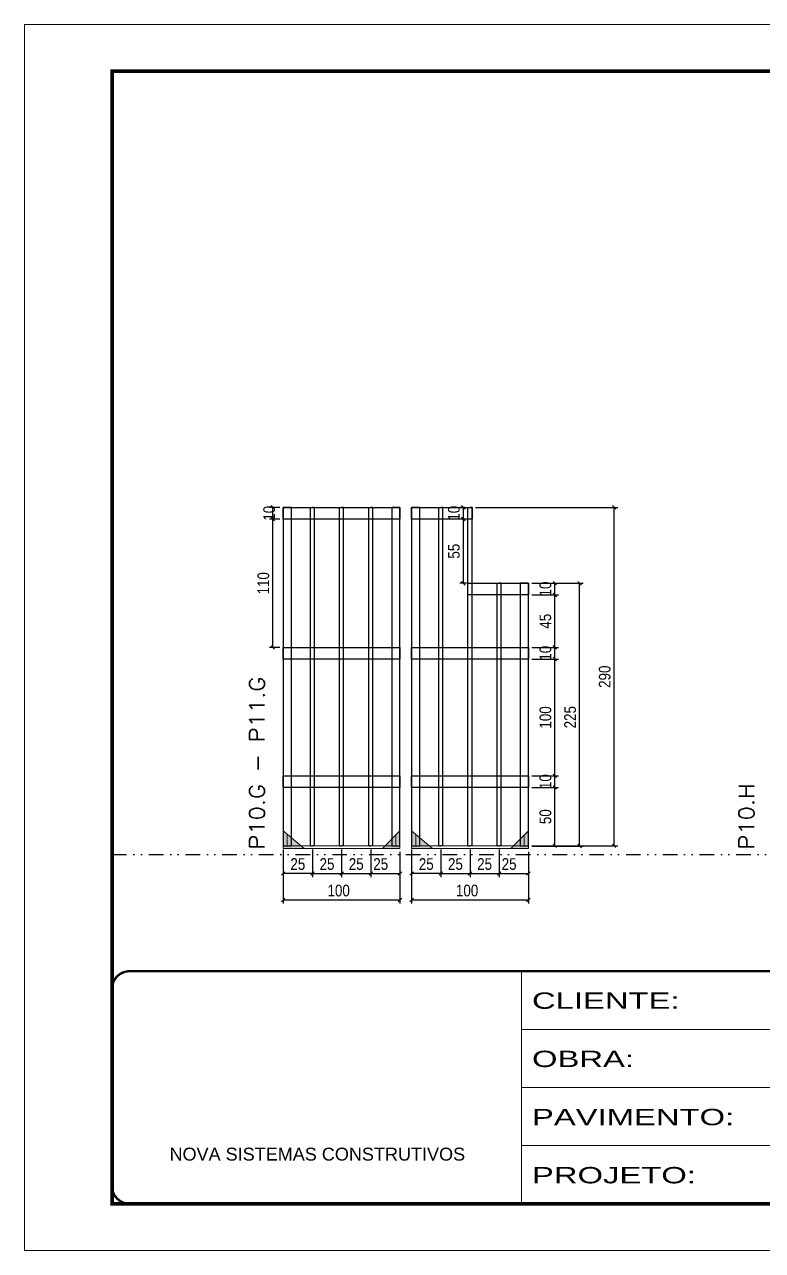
# Model space of a CAD drawing. Extents: x 14400 to 27878, y -21631 to 6985.
# Drawn here: x 16012 to 16644, y 3638 to 4688 of the extents above; entities that cross this region are included whole.
import ezdxf

# ---------------------------------------------------------------- set-up
doc = ezdxf.new("R2010")
doc.units = 0
for name, pattern in [('CONTINUO', [0]), ('DASHED', [0.75, 0.5, -0.25]), ('DIVIDE2', [0.625, 0.25, -0.125, 0, -0.125, 0, -0.125]), ('HIDDEN', [0.375, 0.25, -0.125])]:
    doc.linetypes.add(name, pattern=pattern)
for name, color, linetype in [('COTA', 241, 'Continuous'), ('Nível', 160, 'Continuous'), ('SARR_2.2x10', 60, 'Continuous'), ('SARR_3.5x7', 81, 'Continuous'), ('SARR_7x7', 40, 'Continuous')]:
    doc.layers.add(name, color=color, linetype=linetype)
for name, color, linetype, lineweight in [('Folhas', 255, 'Continuous', 9), ('Madeira', 126, 'Continuous', 18), ('Sarr 2.2x7', 40, 'Continuous', 9), ('SARRAFO DE PRESSAO', 251, 'DASHED', 9), ('Texto Seção', 7, 'Continuous', 15)]:
    doc.layers.add(name, color=color, linetype=linetype, lineweight=lineweight)
doc.styles.add('ARIAL', font='arial.ttf')
doc.styles.add('COTA TECNICA', font='techl___.ttf', dxfattribs={"height": 10})
doc.styles.add('REGUA-120', font='ROMANS.shx', dxfattribs={"height": 15})
doc.styles.add('Tecnologia', font='')
doc.styles.get('Tecnologia').set_extended_font_data('Forgotten Futurist')
doc.dimstyles.new('PAINEL', dxfattribs={"dimtxt": 10, "dimasz": 3, "dimexe": 3, "dimexo": 3, "dimgap": 3, "dimtad": 1, "dimdec": 1, "dimzin": 12, "dimdsep": 46, "dimtxsty": 'COTA TECNICA', "dimblk1": 'OBLIQUE', "dimblk2": 'OBLIQUE', "dimsah": 1, "dimcen": 0.9, "dimclrd": 4, "dimclre": 4, "dimclrt": 240, "dimadec": 1, "dimazin": 3, "dimtfac": 1, "dimtdec": 1, "dimtmove": 0, "dimatfit": 3, "dimfxl": 1, "dimtolj": 1, "dimtzin": 12, "dimarcsym": 0})

# ---------------------------------------------------------------- blocks, each defined once
blk = doc.blocks.new('9999999999')
at = {"color": 30, "linetype": 'CONTINUO'}
for p, q in [((98564.6, 34230.2), (98564.6, 34429.4)), ((98564.6, 34379.6), (99584, 34379.6)), ((98564.6, 34329.8), (99488, 34329.8)), ((98564.6, 34280), (99488, 34280))]:
    blk.add_line(p, q, dxfattribs=at)
at = {"color": 30, "linetype": 'CONTINUO', "const_width": 2}
blk.add_lwpolyline([(99584, 34230.2), (99584, 34414.4, 0.414214), (99569, 34429.4), (98229, 34429.4, 0.414214), (98214, 34414.4), (98214, 34245.2, 0.414214), (98229, 34230.2), (99584, 34230.2)], format="xyb", dxfattribs=at)
at = {"layer": 'Folhas'}
blk.add_lwpolyline([(98139, 34190.2), (99624, 34190.2), (99624, 35240.2), (98139, 35240.2)], close=True, dxfattribs=at)
at = {"layer": 'Folhas', "color": 30, "const_width": 3}
blk.add_lwpolyline([(98214, 34230.2), (99584, 34230.2), (99584, 35200.2), (98214, 35200.2)], close=True, dxfattribs=at)
at = {"color": 7, "linetype": 'Continuous', "ltscale": 5, "style": 'ARIAL'}
blk.add_text('NOVA SISTEMAS CONSTRUTIVOS', height=11.059, dxfattribs=at).set_placement((98263.2, 34267.2))
at = {"layer": 'Folhas', "color": 7, "style": 'Tecnologia', "width": 1.5}
for s, p in [('CLIENTE:', (98573.7, 34397.2)), ('OBRA:', (98573.7, 34347.3)), ('PAVIMENTO:', (98573.7, 34297.5)), ('PROJETO:', (98573.7, 34247.7))]:
    blk.add_text(s, height=14, dxfattribs=at).set_placement(p)
blk = doc.blocks.new('_Oblique')
at = {"color": 0, "linetype": 'ByBlock', "lineweight": -2}
blk.add_line((-0.5, -0.5), (0.5, 0.5), dxfattribs=at)
blk = doc.blocks.new('*D6057')
at = {"layer": 'COTA', "color": 4, "lineweight": -2, "transparency": 16777216}
for p, q in [((16343.6, 3965.9), (16343.6, 3934.7)), ((16443.6, 3965.9), (16443.6, 3934.7)), ((16443.6, 3937.7), (16343.6, 3937.7))]:
    blk.add_line(p, q, dxfattribs=at)
at = {"layer": 'Defpoints', "color": 0, "transparency": 16777216}
for p in [(16343.6, 3968.9), (16443.6, 3968.9), (16343.6, 3937.7)]:
    blk.add_point(p, dxfattribs=at)
at = {"layer": 'COTA', "color": 4, "lineweight": -2, "transparency": 16777216, "xscale": 3, "yscale": 3, "zscale": 3, "rotation": 180}
blk.add_blockref('_Oblique', (16343.6, 3937.7), dxfattribs=at)
at = {"layer": 'COTA', "color": 4, "lineweight": -2, "transparency": 16777216, "xscale": 3, "yscale": 3, "zscale": 3}
blk.add_blockref('_Oblique', (16443.6, 3937.7), dxfattribs=at)
at = {"layer": 'COTA', "color": 240, "transparency": 16777216, "insert": (16391.1, 3945.8), "char_height": 10, "attachment_point": 5, "style": 'COTA TECNICA'}
blk.add_mtext('\\A1;100', dxfattribs=at)
blk = doc.blocks.new('*D6058')
at = {"layer": 'COTA', "color": 4, "lineweight": -2, "transparency": 16777216}
for p, q in [((16343.6, 3981.1), (16343.6, 3957.4)), ((16368.6, 3981.1), (16368.6, 3957.4)), ((16368.6, 3960.4), (16343.6, 3960.4))]:
    blk.add_line(p, q, dxfattribs=at)
at = {"layer": 'Defpoints', "color": 0, "transparency": 16777216}
for p in [(16343.6, 3984.1), (16368.6, 3984.1), (16343.6, 3960.4)]:
    blk.add_point(p, dxfattribs=at)
at = {"layer": 'COTA', "color": 4, "lineweight": -2, "transparency": 16777216, "xscale": 3, "yscale": 3, "zscale": 3, "rotation": 180}
blk.add_blockref('_Oblique', (16343.6, 3960.4), dxfattribs=at)
at = {"layer": 'COTA', "color": 4, "lineweight": -2, "transparency": 16777216, "xscale": 3, "yscale": 3, "zscale": 3}
blk.add_blockref('_Oblique', (16368.6, 3960.4), dxfattribs=at)
at = {"layer": 'COTA', "color": 240, "transparency": 16777216, "insert": (16356.1, 3968.5), "char_height": 10, "attachment_point": 5, "style": 'COTA TECNICA'}
blk.add_mtext('\\A1;25', dxfattribs=at)
blk = doc.blocks.new('*D6059')
at = {"layer": 'COTA', "color": 4, "lineweight": -2, "transparency": 16777216}
for p, q in [((16418.6, 3981.1), (16418.6, 3957.4)), ((16443.6, 3978.9), (16443.6, 3957.4)), ((16418.6, 3960.4), (16443.6, 3960.4))]:
    blk.add_line(p, q, dxfattribs=at)
at = {"layer": 'Defpoints', "color": 0, "transparency": 16777216}
for p in [(16418.6, 3984.1), (16443.6, 3981.9), (16443.6, 3960.4)]:
    blk.add_point(p, dxfattribs=at)
at = {"layer": 'COTA', "color": 4, "lineweight": -2, "transparency": 16777216, "xscale": 3, "yscale": 3, "zscale": 3, "rotation": 180}
blk.add_blockref('_Oblique', (16418.6, 3960.4), dxfattribs=at)
at = {"layer": 'COTA', "color": 4, "lineweight": -2, "transparency": 16777216, "xscale": 3, "yscale": 3, "zscale": 3}
blk.add_blockref('_Oblique', (16443.6, 3960.4), dxfattribs=at)
at = {"layer": 'COTA', "color": 240, "transparency": 16777216, "insert": (16427.1, 3968.5), "char_height": 10, "attachment_point": 5, "style": 'COTA TECNICA'}
blk.add_mtext('\\A1;25', dxfattribs=at)
blk = doc.blocks.new('*D6060')
at = {"layer": 'COTA', "color": 4, "lineweight": -2, "transparency": 16777216}
for p, q in [((16368.6, 3981.1), (16368.6, 3957.4)), ((16393.6, 3981.1), (16393.6, 3957.4)), ((16368.6, 3960.4), (16393.6, 3960.4))]:
    blk.add_line(p, q, dxfattribs=at)
at = {"layer": 'Defpoints', "color": 0, "transparency": 16777216}
for p in [(16368.6, 3984.1), (16393.6, 3984.1), (16393.6, 3960.4)]:
    blk.add_point(p, dxfattribs=at)
at = {"layer": 'COTA', "color": 4, "lineweight": -2, "transparency": 16777216, "xscale": 3, "yscale": 3, "zscale": 3, "rotation": 180}
blk.add_blockref('_Oblique', (16368.6, 3960.4), dxfattribs=at)
at = {"layer": 'COTA', "color": 4, "lineweight": -2, "transparency": 16777216, "xscale": 3, "yscale": 3, "zscale": 3}
blk.add_blockref('_Oblique', (16393.6, 3960.4), dxfattribs=at)
at = {"layer": 'COTA', "color": 240, "transparency": 16777216, "insert": (16381.1, 3968.5), "char_height": 10, "attachment_point": 5, "style": 'COTA TECNICA'}
blk.add_mtext('\\A1;25', dxfattribs=at)
blk = doc.blocks.new('*D6061')
at = {"layer": 'COTA', "color": 4, "lineweight": -2, "transparency": 16777216}
for p, q in [((16446.6, 4034.1), (16469.3, 4034.1)), ((16466.3, 3984.1), (16466.3, 4034.1)), ((16446.6, 3984.1), (16469.3, 3984.1))]:
    blk.add_line(p, q, dxfattribs=at)
at = {"layer": 'Defpoints', "color": 0, "transparency": 16777216}
for p in [(16443.6, 4034.1), (16466.3, 4034.1), (16443.6, 3984.1)]:
    blk.add_point(p, dxfattribs=at)
at = {"layer": 'COTA', "color": 4, "lineweight": -2, "transparency": 16777216, "xscale": 3, "yscale": 3, "zscale": 3}
for p, rotation in [((16466.3, 4034.1), 90), ((16466.3, 3984.1), 270)]:
    blk.add_blockref('_Oblique', p, dxfattribs=dict(at, rotation=rotation))
at = {"layer": 'COTA', "color": 240, "transparency": 16777216, "insert": (16458.2, 4009.1), "char_height": 10, "attachment_point": 5, "rotation": 90, "style": 'COTA TECNICA'}
blk.add_mtext('\\A1;50', dxfattribs=at)
blk = doc.blocks.new('*D6062')
at = {"layer": 'COTA', "color": 4, "lineweight": -2, "transparency": 16777216}
for p, q in [((16393.6, 3981.1), (16393.6, 3957.4)), ((16418.6, 3981.1), (16418.6, 3957.4)), ((16393.6, 3960.4), (16418.6, 3960.4))]:
    blk.add_line(p, q, dxfattribs=at)
at = {"layer": 'Defpoints', "color": 0, "transparency": 16777216}
for p in [(16393.6, 3984.1), (16418.6, 3984.1), (16418.6, 3960.4)]:
    blk.add_point(p, dxfattribs=at)
at = {"layer": 'COTA', "color": 4, "lineweight": -2, "transparency": 16777216, "xscale": 3, "yscale": 3, "zscale": 3, "rotation": 180}
blk.add_blockref('_Oblique', (16393.6, 3960.4), dxfattribs=at)
at = {"layer": 'COTA', "color": 4, "lineweight": -2, "transparency": 16777216, "xscale": 3, "yscale": 3, "zscale": 3}
blk.add_blockref('_Oblique', (16418.6, 3960.4), dxfattribs=at)
at = {"layer": 'COTA', "color": 240, "transparency": 16777216, "insert": (16406.1, 3968.5), "char_height": 10, "attachment_point": 5, "style": 'COTA TECNICA'}
blk.add_mtext('\\A1;25', dxfattribs=at)
blk = doc.blocks.new('*D6063')
at = {"layer": 'COTA', "color": 4, "lineweight": -2, "transparency": 16777216}
for p, q in [((16446.6, 4044.1), (16469.3, 4044.1)), ((16466.3, 4034.1), (16466.3, 4044.1)), ((16446.6, 4034.1), (16469.3, 4034.1))]:
    blk.add_line(p, q, dxfattribs=at)
at = {"layer": 'Defpoints', "color": 0, "transparency": 16777216}
for p in [(16443.6, 4044.1), (16466.3, 4044.1), (16443.6, 4034.1)]:
    blk.add_point(p, dxfattribs=at)
at = {"layer": 'COTA', "color": 4, "lineweight": -2, "transparency": 16777216, "xscale": 3, "yscale": 3, "zscale": 3}
for p, rotation in [((16466.3, 4044.1), 90), ((16466.3, 4034.1), 270)]:
    blk.add_blockref('_Oblique', p, dxfattribs=dict(at, rotation=rotation))
at = {"layer": 'COTA', "color": 240, "transparency": 16777216, "insert": (16458.2, 4039.1), "char_height": 10, "attachment_point": 5, "rotation": 90, "style": 'COTA TECNICA'}
blk.add_mtext('\\A1;10', dxfattribs=at)
blk = doc.blocks.new('*D6064')
at = {"layer": 'COTA', "color": 4, "lineweight": -2, "transparency": 16777216}
for p, q in [((16446.6, 4144.1), (16469.3, 4144.1)), ((16466.3, 4044.1), (16466.3, 4144.1)), ((16446.6, 4044.1), (16469.3, 4044.1))]:
    blk.add_line(p, q, dxfattribs=at)
at = {"layer": 'Defpoints', "color": 0, "transparency": 16777216}
for p in [(16443.6, 4144.1), (16466.3, 4144.1), (16443.6, 4044.1)]:
    blk.add_point(p, dxfattribs=at)
at = {"layer": 'COTA', "color": 4, "lineweight": -2, "transparency": 16777216, "xscale": 3, "yscale": 3, "zscale": 3}
for p, rotation in [((16466.3, 4144.1), 90), ((16466.3, 4044.1), 270)]:
    blk.add_blockref('_Oblique', p, dxfattribs=dict(at, rotation=rotation))
at = {"layer": 'COTA', "color": 240, "transparency": 16777216, "insert": (16458.2, 4094.1), "char_height": 10, "attachment_point": 5, "rotation": 90, "style": 'COTA TECNICA'}
blk.add_mtext('\\A1;100', dxfattribs=at)
blk = doc.blocks.new('*D6065')
at = {"layer": 'COTA', "color": 4, "lineweight": -2, "transparency": 16777216}
for p, q in [((16446.6, 4154.1), (16469.3, 4154.1)), ((16466.3, 4144.1), (16466.3, 4154.1)), ((16446.6, 4144.1), (16469.3, 4144.1))]:
    blk.add_line(p, q, dxfattribs=at)
at = {"layer": 'Defpoints', "color": 0, "transparency": 16777216}
for p in [(16443.6, 4154.1), (16466.3, 4154.1), (16443.6, 4144.1)]:
    blk.add_point(p, dxfattribs=at)
at = {"layer": 'COTA', "color": 4, "lineweight": -2, "transparency": 16777216, "xscale": 3, "yscale": 3, "zscale": 3}
for p, rotation in [((16466.3, 4154.1), 90), ((16466.3, 4144.1), 270)]:
    blk.add_blockref('_Oblique', p, dxfattribs=dict(at, rotation=rotation))
at = {"layer": 'COTA', "color": 240, "transparency": 16777216, "insert": (16458.2, 4149.1), "char_height": 10, "attachment_point": 5, "rotation": 90, "style": 'COTA TECNICA'}
blk.add_mtext('\\A1;10', dxfattribs=at)
blk = doc.blocks.new('*D6066')
at = {"layer": 'COTA', "color": 4, "lineweight": -2, "transparency": 16777216}
for p, q in [((16446.6, 4209), (16490.5, 4209)), ((16487.5, 3984), (16487.5, 4209)), ((16446.6, 3984), (16490.5, 3984))]:
    blk.add_line(p, q, dxfattribs=at)
at = {"layer": 'Defpoints', "color": 0, "transparency": 16777216}
for p in [(16443.6, 4209), (16487.5, 4209), (16443.6, 3984)]:
    blk.add_point(p, dxfattribs=at)
at = {"layer": 'COTA', "color": 4, "lineweight": -2, "transparency": 16777216, "xscale": 3, "yscale": 3, "zscale": 3}
for p, rotation in [((16487.5, 4209), 90), ((16487.5, 3984), 270)]:
    blk.add_blockref('_Oblique', p, dxfattribs=dict(at, rotation=rotation))
at = {"layer": 'COTA', "color": 240, "transparency": 16777216, "insert": (16479.4, 4094.3), "char_height": 10, "attachment_point": 5, "rotation": 90, "style": 'COTA TECNICA'}
blk.add_mtext('\\A1;225', dxfattribs=at)
blk = doc.blocks.new('*D6067')
at = {"layer": 'COTA', "color": 4, "lineweight": -2, "transparency": 16777216}
for p, q in [((16233.6, 3965.9), (16233.6, 3934.7)), ((16333.6, 3965.9), (16333.6, 3934.7)), ((16333.6, 3937.7), (16233.6, 3937.7))]:
    blk.add_line(p, q, dxfattribs=at)
at = {"layer": 'Defpoints', "color": 0, "transparency": 16777216}
for p in [(16233.6, 3968.9), (16333.6, 3968.9), (16233.6, 3937.7)]:
    blk.add_point(p, dxfattribs=at)
at = {"layer": 'COTA', "color": 4, "lineweight": -2, "transparency": 16777216, "xscale": 3, "yscale": 3, "zscale": 3, "rotation": 180}
blk.add_blockref('_Oblique', (16233.6, 3937.7), dxfattribs=at)
at = {"layer": 'COTA', "color": 4, "lineweight": -2, "transparency": 16777216, "xscale": 3, "yscale": 3, "zscale": 3}
blk.add_blockref('_Oblique', (16333.6, 3937.7), dxfattribs=at)
at = {"layer": 'COTA', "color": 240, "transparency": 16777216, "insert": (16281.1, 3945.8), "char_height": 10, "attachment_point": 5, "style": 'COTA TECNICA'}
blk.add_mtext('\\A1;100', dxfattribs=at)
blk = doc.blocks.new('*D6068')
at = {"layer": 'COTA', "color": 4, "lineweight": -2, "transparency": 16777216}
for p, q in [((16233.6, 3981.1), (16233.6, 3957.4)), ((16258.6, 3981.1), (16258.6, 3957.4)), ((16258.6, 3960.4), (16233.6, 3960.4))]:
    blk.add_line(p, q, dxfattribs=at)
at = {"layer": 'Defpoints', "color": 0, "transparency": 16777216}
for p in [(16233.6, 3984.1), (16258.6, 3984.1), (16233.6, 3960.4)]:
    blk.add_point(p, dxfattribs=at)
at = {"layer": 'COTA', "color": 4, "lineweight": -2, "transparency": 16777216, "xscale": 3, "yscale": 3, "zscale": 3, "rotation": 180}
blk.add_blockref('_Oblique', (16233.6, 3960.4), dxfattribs=at)
at = {"layer": 'COTA', "color": 4, "lineweight": -2, "transparency": 16777216, "xscale": 3, "yscale": 3, "zscale": 3}
blk.add_blockref('_Oblique', (16258.6, 3960.4), dxfattribs=at)
at = {"layer": 'COTA', "color": 240, "transparency": 16777216, "insert": (16246.1, 3968.5), "char_height": 10, "attachment_point": 5, "style": 'COTA TECNICA'}
blk.add_mtext('\\A1;25', dxfattribs=at)
blk = doc.blocks.new('*D6069')
at = {"layer": 'COTA', "color": 4, "lineweight": -2, "transparency": 16777216}
for p, q in [((16308.6, 3981.1), (16308.6, 3957.4)), ((16333.6, 3978.9), (16333.6, 3957.4)), ((16308.6, 3960.4), (16333.6, 3960.4))]:
    blk.add_line(p, q, dxfattribs=at)
at = {"layer": 'Defpoints', "color": 0, "transparency": 16777216}
for p in [(16308.6, 3984.1), (16333.6, 3981.9), (16333.6, 3960.4)]:
    blk.add_point(p, dxfattribs=at)
at = {"layer": 'COTA', "color": 4, "lineweight": -2, "transparency": 16777216, "xscale": 3, "yscale": 3, "zscale": 3, "rotation": 180}
blk.add_blockref('_Oblique', (16308.6, 3960.4), dxfattribs=at)
at = {"layer": 'COTA', "color": 4, "lineweight": -2, "transparency": 16777216, "xscale": 3, "yscale": 3, "zscale": 3}
blk.add_blockref('_Oblique', (16333.6, 3960.4), dxfattribs=at)
at = {"layer": 'COTA', "color": 240, "transparency": 16777216, "insert": (16317.1, 3968.5), "char_height": 10, "attachment_point": 5, "style": 'COTA TECNICA'}
blk.add_mtext('\\A1;25', dxfattribs=at)
blk = doc.blocks.new('*D6070')
at = {"layer": 'COTA', "color": 4, "lineweight": -2, "transparency": 16777216}
for p, q in [((16258.6, 3981.1), (16258.6, 3957.4)), ((16283.6, 3981.1), (16283.6, 3957.4)), ((16258.6, 3960.4), (16283.6, 3960.4))]:
    blk.add_line(p, q, dxfattribs=at)
at = {"layer": 'Defpoints', "color": 0, "transparency": 16777216}
for p in [(16258.6, 3984.1), (16283.6, 3984.1), (16283.6, 3960.4)]:
    blk.add_point(p, dxfattribs=at)
at = {"layer": 'COTA', "color": 4, "lineweight": -2, "transparency": 16777216, "xscale": 3, "yscale": 3, "zscale": 3, "rotation": 180}
blk.add_blockref('_Oblique', (16258.6, 3960.4), dxfattribs=at)
at = {"layer": 'COTA', "color": 4, "lineweight": -2, "transparency": 16777216, "xscale": 3, "yscale": 3, "zscale": 3}
blk.add_blockref('_Oblique', (16283.6, 3960.4), dxfattribs=at)
at = {"layer": 'COTA', "color": 240, "transparency": 16777216, "insert": (16271.1, 3968.5), "char_height": 10, "attachment_point": 5, "style": 'COTA TECNICA'}
blk.add_mtext('\\A1;25', dxfattribs=at)
blk = doc.blocks.new('*D6071')
at = {"layer": 'COTA', "color": 4, "lineweight": -2, "transparency": 16777216}
for p, q in [((16283.6, 3981.1), (16283.6, 3957.4)), ((16308.6, 3981.1), (16308.6, 3957.4)), ((16283.6, 3960.4), (16308.6, 3960.4))]:
    blk.add_line(p, q, dxfattribs=at)
at = {"layer": 'Defpoints', "color": 0, "transparency": 16777216}
for p in [(16283.6, 3984.1), (16308.6, 3984.1), (16308.6, 3960.4)]:
    blk.add_point(p, dxfattribs=at)
at = {"layer": 'COTA', "color": 4, "lineweight": -2, "transparency": 16777216, "xscale": 3, "yscale": 3, "zscale": 3, "rotation": 180}
blk.add_blockref('_Oblique', (16283.6, 3960.4), dxfattribs=at)
at = {"layer": 'COTA', "color": 4, "lineweight": -2, "transparency": 16777216, "xscale": 3, "yscale": 3, "zscale": 3}
blk.add_blockref('_Oblique', (16308.6, 3960.4), dxfattribs=at)
at = {"layer": 'COTA', "color": 240, "transparency": 16777216, "insert": (16296.1, 3968.5), "char_height": 10, "attachment_point": 5, "style": 'COTA TECNICA'}
blk.add_mtext('\\A1;25', dxfattribs=at)
blk = doc.blocks.new('*D6072')
at = {"layer": 'COTA', "color": 4, "lineweight": -2, "transparency": 16777216}
for p, q in [((16446.6, 4199), (16469.3, 4199)), ((16466.3, 4154), (16466.3, 4199)), ((16446.6, 4154), (16469.3, 4154))]:
    blk.add_line(p, q, dxfattribs=at)
at = {"layer": 'Defpoints', "color": 0, "transparency": 16777216}
for p in [(16443.6, 4199), (16466.3, 4199), (16443.6, 4154)]:
    blk.add_point(p, dxfattribs=at)
at = {"layer": 'COTA', "color": 4, "lineweight": -2, "transparency": 16777216, "xscale": 3, "yscale": 3, "zscale": 3}
for p, rotation in [((16466.3, 4199), 90), ((16466.3, 4154), 270)]:
    blk.add_blockref('_Oblique', p, dxfattribs=dict(at, rotation=rotation))
at = {"layer": 'COTA', "color": 240, "transparency": 16777216, "insert": (16458.2, 4176.5), "char_height": 10, "attachment_point": 5, "rotation": 90, "style": 'COTA TECNICA'}
blk.add_mtext('\\A1;45', dxfattribs=at)
blk = doc.blocks.new('*D6073')
at = {"layer": 'COTA', "color": 4, "lineweight": -2, "transparency": 16777216}
for p, q in [((16446.6, 4209.1), (16469.3, 4209.1)), ((16466.3, 4199.1), (16466.3, 4209.1)), ((16446.6, 4199.1), (16469.3, 4199.1))]:
    blk.add_line(p, q, dxfattribs=at)
at = {"layer": 'Defpoints', "color": 0, "transparency": 16777216}
for p in [(16443.6, 4209.1), (16466.3, 4209.1), (16443.6, 4199.1)]:
    blk.add_point(p, dxfattribs=at)
at = {"layer": 'COTA', "color": 4, "lineweight": -2, "transparency": 16777216, "xscale": 3, "yscale": 3, "zscale": 3}
for p, rotation in [((16466.3, 4209.1), 90), ((16466.3, 4199.1), 270)]:
    blk.add_blockref('_Oblique', p, dxfattribs=dict(at, rotation=rotation))
at = {"layer": 'COTA', "color": 240, "transparency": 16777216, "insert": (16458.2, 4204.1), "char_height": 10, "attachment_point": 5, "rotation": 90, "style": 'COTA TECNICA'}
blk.add_mtext('\\A1;10', dxfattribs=at)
blk = doc.blocks.new('*D6074')
at = {"layer": 'COTA', "color": 4, "lineweight": -2, "transparency": 16777216}
for p, q in [((16398.3, 4274), (16520.1, 4274)), ((16517.1, 3984.1), (16517.1, 4274)), ((16446.6, 3984.1), (16520.1, 3984.1))]:
    blk.add_line(p, q, dxfattribs=at)
at = {"layer": 'Defpoints', "color": 0, "transparency": 16777216}
for p in [(16395.3, 4274), (16517.1, 4274), (16443.6, 3984.1)]:
    blk.add_point(p, dxfattribs=at)
at = {"layer": 'COTA', "color": 4, "lineweight": -2, "transparency": 16777216, "xscale": 3, "yscale": 3, "zscale": 3}
for p, rotation in [((16517.1, 4274), 90), ((16517.1, 3984.1), 270)]:
    blk.add_blockref('_Oblique', p, dxfattribs=dict(at, rotation=rotation))
at = {"layer": 'COTA', "color": 240, "transparency": 16777216, "insert": (16509, 4129), "char_height": 10, "attachment_point": 5, "rotation": 90, "style": 'COTA TECNICA'}
blk.add_mtext('\\A1;290', dxfattribs=at)
blk = doc.blocks.new('*D6075')
at = {"layer": 'COTA', "color": 4, "lineweight": -2, "transparency": 16777216}
for p, q in [((16388.8, 4264), (16384.9, 4264)), ((16387.9, 4209), (16387.9, 4264)), ((16390.6, 4209), (16384.9, 4209))]:
    blk.add_line(p, q, dxfattribs=at)
at = {"layer": 'Defpoints', "color": 0, "transparency": 16777216}
for p in [(16387.9, 4264), (16391.8, 4264), (16393.6, 4209)]:
    blk.add_point(p, dxfattribs=at)
at = {"layer": 'COTA', "color": 4, "lineweight": -2, "transparency": 16777216, "xscale": 3, "yscale": 3, "zscale": 3}
for p, rotation in [((16387.9, 4264), 90), ((16387.9, 4209), 270)]:
    blk.add_blockref('_Oblique', p, dxfattribs=dict(at, rotation=rotation))
at = {"layer": 'COTA', "color": 240, "transparency": 16777216, "insert": (16379.8, 4236.5), "char_height": 10, "attachment_point": 5, "rotation": 90, "style": 'COTA TECNICA'}
blk.add_mtext('\\A1;55', dxfattribs=at)
blk = doc.blocks.new('*D6076')
at = {"layer": 'COTA', "color": 4, "lineweight": -2, "transparency": 16777216}
for p, q in [((16388.8, 4274), (16384.9, 4274)), ((16387.9, 4264), (16387.9, 4274)), ((16388.8, 4264), (16384.9, 4264))]:
    blk.add_line(p, q, dxfattribs=at)
at = {"layer": 'Defpoints', "color": 0, "transparency": 16777216}
for p in [(16387.9, 4274), (16391.8, 4274), (16391.8, 4264)]:
    blk.add_point(p, dxfattribs=at)
at = {"layer": 'COTA', "color": 4, "lineweight": -2, "transparency": 16777216, "xscale": 3, "yscale": 3, "zscale": 3}
for p, rotation in [((16387.9, 4274), 90), ((16387.9, 4264), 270)]:
    blk.add_blockref('_Oblique', p, dxfattribs=dict(at, rotation=rotation))
at = {"layer": 'COTA', "color": 240, "transparency": 16777216, "insert": (16379.8, 4269), "char_height": 10, "attachment_point": 5, "rotation": 90, "style": 'COTA TECNICA'}
blk.add_mtext('\\A1;10', dxfattribs=at)
blk = doc.blocks.new('*D6152')
at = {"layer": 'COTA', "color": 4, "lineweight": -2, "transparency": 16777216}
for p, q in [((16230.6, 4264), (16221.7, 4264)), ((16224.7, 4154), (16224.7, 4264)), ((16230.6, 4154), (16221.7, 4154))]:
    blk.add_line(p, q, dxfattribs=at)
at = {"layer": 'Defpoints', "color": 0, "transparency": 16777216}
for p in [(16224.7, 4264), (16233.6, 4264), (16233.6, 4154)]:
    blk.add_point(p, dxfattribs=at)
at = {"layer": 'COTA', "color": 4, "lineweight": -2, "transparency": 16777216, "xscale": 3, "yscale": 3, "zscale": 3}
for p, rotation in [((16224.7, 4264), 90), ((16224.7, 4154), 270)]:
    blk.add_blockref('_Oblique', p, dxfattribs=dict(at, rotation=rotation))
at = {"layer": 'COTA', "color": 240, "transparency": 16777216, "insert": (16216.6, 4209), "char_height": 10, "attachment_point": 5, "rotation": 90, "style": 'COTA TECNICA'}
blk.add_mtext('\\A1;110', dxfattribs=at)
blk = doc.blocks.new('*D6153')
at = {"layer": 'COTA', "color": 4, "lineweight": -2, "transparency": 16777216}
for p, q in [((16230.6, 4274), (16221.7, 4274)), ((16224.7, 4264), (16224.7, 4274)), ((16230.6, 4264), (16221.7, 4264))]:
    blk.add_line(p, q, dxfattribs=at)
at = {"layer": 'Defpoints', "color": 0, "transparency": 16777216}
for p in [(16224.7, 4274), (16233.6, 4274), (16233.6, 4264)]:
    blk.add_point(p, dxfattribs=at)
at = {"layer": 'COTA', "color": 4, "lineweight": -2, "transparency": 16777216, "xscale": 3, "yscale": 3, "zscale": 3}
for p, rotation in [((16224.7, 4274), 90), ((16224.7, 4264), 270)]:
    blk.add_blockref('_Oblique', p, dxfattribs=dict(at, rotation=rotation))
at = {"layer": 'COTA', "color": 240, "transparency": 16777216, "insert": (16221.6, 4269), "char_height": 10, "attachment_point": 5, "rotation": 90, "style": 'COTA TECNICA'}
blk.add_mtext('\\A1;10', dxfattribs=at)

msp = doc.modelspace()

# ---------------------------------------------------------------- hatches: boundary and pattern name
at = {"layer": 'Madeira'}
h = msp.add_hatch(color=252, dxfattribs=at)
h.dxf.hatch_style = 2
h.paths.add_polyline_path([(16233.58, 3996.86), (16233.58, 3981.86), (16251.58, 3981.86)])
h = msp.add_hatch(color=252, dxfattribs=at)
h.dxf.hatch_style = 2
h.paths.add_polyline_path([(16333.58, 3996.86), (16333.58, 3981.86), (16318.58, 3981.86)])
h = msp.add_hatch(color=252, dxfattribs=at)
h.dxf.hatch_style = 2
h.paths.add_polyline_path([(16343.58, 3996.86), (16343.58, 3981.86), (16361.58, 3981.86)])
h = msp.add_hatch(color=252, dxfattribs=at)
h.dxf.hatch_style = 2
h.paths.add_polyline_path([(16443.58, 3996.86), (16443.58, 3981.86), (16428.58, 3981.86)])

# ---------------------------------------------------------------- linework, layer by layer
at = {"layer": 'Madeira', "color": 1, "linetype": 'HIDDEN'}
for p, q in [((16237.08, 3993.36), (16237.08, 3984.06)), ((16237.08, 3993.36), (16237.08, 3984.06)), ((16330.08, 3993.36), (16330.08, 3984.06)), ((16330.08, 3993.36), (16330.08, 3984.06)), ((16347.08, 3993.36), (16347.08, 3984.06)), ((16347.08, 3993.36), (16347.08, 3984.06)), ((16440.08, 3993.36), (16440.08, 3984.06)), ((16440.08, 3993.36), (16440.08, 3984.06)), ((16243.41, 3984.06), (16233.58, 3984.06)), ((16243.41, 3984.06), (16233.58, 3984.06)), ((16249.38, 3984.06), (16233.58, 3984.06)), ((16240.58, 3989.86), (16240.58, 3984.06)), ((16320.78, 3984.06), (16333.58, 3984.06)), ((16323.75, 3984.06), (16333.58, 3984.06)), ((16323.75, 3984.06), (16333.58, 3984.06)), ((16353.41, 3984.06), (16343.58, 3984.06)), ((16353.41, 3984.06), (16343.58, 3984.06)), ((16359.38, 3984.06), (16343.58, 3984.06)), ((16350.58, 3989.86), (16350.58, 3984.06)), ((16430.78, 3984.06), (16443.58, 3984.06)), ((16433.75, 3984.06), (16443.58, 3984.06)), ((16433.75, 3984.06), (16443.58, 3984.06))]:
    msp.add_line(p, q, dxfattribs=at)
at = {"layer": 'Madeira'}
for p, q in [((16233.58, 3984.06), (16233.58, 3981.86)), ((16233.58, 3984.06), (16233.58, 3981.86)), ((16233.58, 3984.06), (16233.58, 3981.86)), ((16343.58, 3984.06), (16343.58, 3981.86)), ((16343.58, 3984.06), (16343.58, 3981.86)), ((16343.58, 3984.06), (16343.58, 3981.86))]:
    msp.add_line(p, q, dxfattribs=at)
at = {"layer": 'Madeira', "color": 0}
for points in [[(16233.58, 3996.86), (16233.58, 3981.86), (16251.58, 3981.86), (16233.58, 3996.86)], [(16333.58, 3996.86), (16333.58, 3981.86), (16318.58, 3981.86), (16333.58, 3996.86)], [(16343.58, 3996.86), (16343.58, 3981.86), (16361.58, 3981.86), (16343.58, 3996.86)], [(16443.58, 3996.86), (16443.58, 3981.86), (16428.58, 3981.86), (16443.58, 3996.86)]]:
    msp.add_lwpolyline(points, dxfattribs=at)
at = {"layer": 'Nível', "color": 4, "linetype": 'DIVIDE2', "ltscale": 50}
msp.add_line((16086.97, 3976.86), (17456.97, 3976.86), dxfattribs=at)
at = {"layer": 'Sarr 2.2x7'}
for points in [[(16333.58, 3984.06), (16233.58, 3984.06), (16233.58, 3981.86), (16333.58, 3981.86)], [(16443.58, 3984.06), (16343.58, 3984.06), (16343.58, 3981.86), (16443.58, 3981.86)]]:
    msp.add_lwpolyline(points, close=True, dxfattribs=at)
at = {"layer": 'SARR_2.2x10'}
for points in [[(16233.58, 4274.03), (16333.58, 4274.03), (16333.58, 4264.03), (16233.58, 4264.03)], [(16343.58, 4274.03), (16395.33, 4274.03), (16395.33, 4264.03), (16343.58, 4264.03)], [(16391.83, 4209.03), (16443.58, 4209.03), (16443.58, 4199.03), (16391.83, 4199.03)], [(16233.58, 4154.03), (16333.58, 4154.03), (16333.58, 4144.03), (16233.58, 4144.03)], [(16343.58, 4154.03), (16443.58, 4154.03), (16443.58, 4144.03), (16343.58, 4144.03)], [(16233.58, 4044.03), (16333.58, 4044.03), (16333.58, 4034.03), (16233.58, 4034.03)], [(16343.58, 4044.03), (16443.58, 4044.03), (16443.58, 4034.03), (16343.58, 4034.03)]]:
    msp.add_lwpolyline(points, close=True, dxfattribs=at)
at = {"layer": 'SARR_3.5x7'}
for p, q in [((16256.83, 3984.06), (16256.83, 4274.03)), ((16256.83, 4274.03), (16258.58, 4274.03)), ((16260.33, 4274.03), (16258.58, 4274.03)), ((16260.33, 3984.06), (16260.33, 4274.03)), ((16281.83, 3984.06), (16281.83, 4274.03)), ((16281.83, 4274.03), (16283.58, 4274.03)), ((16285.33, 4274.03), (16283.58, 4274.03)), ((16285.33, 3984.06), (16285.33, 4274.03)), ((16306.83, 3984.06), (16306.83, 4274.03)), ((16306.83, 4274.03), (16308.58, 4274.03)), ((16310.33, 4274.03), (16308.58, 4274.03)), ((16310.33, 3984.06), (16310.33, 4274.03)), ((16366.83, 3984.06), (16366.83, 4274.03)), ((16366.83, 4274.03), (16368.58, 4274.03)), ((16370.33, 4274.03), (16368.58, 4274.03)), ((16370.33, 3984.06), (16370.33, 4274.03)), ((16391.83, 3984.06), (16391.83, 4274.03)), ((16391.83, 4274.03), (16393.58, 4274.03)), ((16395.33, 4274.03), (16393.58, 4274.03)), ((16395.33, 3984.06), (16395.33, 4274.03)), ((16416.83, 3984.06), (16416.83, 4209.03)), ((16416.83, 4209.03), (16418.58, 4209.03)), ((16420.33, 4209.03), (16418.58, 4209.03)), ((16420.33, 3984.06), (16420.33, 4209.03)), ((16256.83, 3984.06), (16258.58, 3984.06)), ((16260.33, 3984.06), (16258.58, 3984.06)), ((16281.83, 3984.06), (16283.58, 3984.06)), ((16285.33, 3984.06), (16283.58, 3984.06)), ((16306.83, 3984.06), (16308.58, 3984.06)), ((16310.33, 3984.06), (16308.58, 3984.06)), ((16366.83, 3984.06), (16368.58, 3984.06)), ((16370.33, 3984.06), (16368.58, 3984.06)), ((16391.83, 3984.06), (16393.58, 3984.06)), ((16395.33, 3984.06), (16393.58, 3984.06)), ((16416.83, 3984.06), (16418.58, 3984.06)), ((16420.33, 3984.06), (16418.58, 3984.06))]:
    msp.add_line(p, q, dxfattribs=at)
at = {"layer": 'SARR_7x7'}
for points in [[(16233.58, 3984.06), (16240.58, 3984.06), (16240.58, 4274.03), (16233.58, 4274.03)], [(16326.58, 3984.06), (16333.58, 3984.06), (16333.58, 4274.03), (16326.58, 4274.03)], [(16343.58, 3984.06), (16350.58, 3984.06), (16350.58, 4274.03), (16343.58, 4274.03)], [(16436.58, 3984.06), (16443.58, 3984.06), (16443.58, 4209.03), (16436.58, 4209.03)]]:
    msp.add_lwpolyline(points, close=True, dxfattribs=at)

# ---------------------------------------------------------------- block references
at = {"layer": 'SARRAFO DE PRESSAO', "color": 6, "linetype": 'ByBlock'}
msp.add_blockref('9999999999', (-82127.01, -30552.63), dxfattribs=at)

# ---------------------------------------------------------------- texts
at = {"layer": 'Texto Seção', "style": 'REGUA-120', "width": 1.1}
for s, p in [('P10.G - P11.G', (16217.58, 3980.75)), ('P10.H', (16636.88, 3980.75))]:
    msp.add_text(s, height=13, rotation=90, dxfattribs=at).set_placement(p)

# ---------------------------------------------------------------- dimensions: what is measured, and where the dimension line sits
at = {"layer": 'COTA'}
for base, p1, p2, angle, picture, middle in [((16224.69, 4274.03), (16233.58, 4264.03), (16233.58, 4274.03), 90, '*D6153', (16229.66, 4269.03)), ((16387.91, 4274.03), (16391.83, 4264.03), (16391.83, 4274.03), 90, '*D6076', (16387.91, 4269.03)), ((16466.28, 4209.06), (16443.58, 4199.06), (16443.58, 4209.06), 90, '*D6073', (16466.28, 4204.06)), ((16487.49, 4209.03), (16443.58, 3984.02), (16443.58, 4209.03), 90, '*D6066', (16487.49, 4094.33)), ((16466.28, 4154.06), (16443.58, 4144.06), (16443.58, 4154.06), 90, '*D6065', (16466.28, 4149.06)), ((16466.28, 4044.06), (16443.58, 4034.06), (16443.58, 4044.06), 90, '*D6063', (16466.28, 4039.06)), ((16233.58, 3937.68), (16333.58, 3968.86), (16233.58, 3968.86), 180, '*D6067', (16281.08, 3937.68)), ((16343.58, 3937.68), (16443.58, 3968.86), (16343.58, 3968.86), 180, '*D6057', (16391.08, 3937.68))]:
    dim = msp.add_linear_dim(base=base, p1=p1, p2=p2, angle=angle, dimstyle='PAINEL', override={"dimtmove": 1}, dxfattribs=at)
    dim.commit()
    dim.dimension.update_dxf_attribs({"geometry": picture, "text_midpoint": middle, "dimtype": 160})
for base, p1, p2, angle, picture, middle in [((16517.1, 4274.03), (16443.58, 3984.06), (16395.33, 4274.03), 90, '*D6074', (16508.97, 4129.04)), ((16387.91, 4264.03), (16393.58, 4209.03), (16391.83, 4264.03), 90, '*D6075', (16379.8, 4236.53)), ((16466.28, 4199.03), (16443.58, 4154.03), (16443.58, 4199.03), 90, '*D6072', (16458.17, 4176.53)), ((16466.28, 4144.06), (16443.58, 4044.06), (16443.58, 4144.06), 90, '*D6064', (16458.17, 4094.06)), ((16466.28, 4034.06), (16443.58, 3984.06), (16443.58, 4034.06), 90, '*D6061', (16458.17, 4009.06)), ((16233.58, 3960.36), (16258.58, 3984.06), (16233.58, 3984.06), 180, '*D6068', (16246.08, 3968.47)), ((16343.58, 3960.36), (16368.58, 3984.06), (16343.58, 3984.06), 180, '*D6058', (16356.08, 3968.47))]:
    dim = msp.add_linear_dim(base=base, p1=p1, p2=p2, angle=angle, dimstyle='PAINEL', override={"dimtmove": 1}, dxfattribs=at)
    dim.commit()
    dim.dimension.update_dxf_attribs({"geometry": picture, "text_midpoint": middle})
dim = msp.add_linear_dim(base=(16224.69, 4264.03), p1=(16233.58, 4154.03), p2=(16233.58, 4264.03), angle=90, dimstyle='PAINEL', dxfattribs=at)
dim.commit()
dim.dimension.update_dxf_attribs({"geometry": '*D6152', "text_midpoint": (16216.59, 4209.03)})
for base, p1, p2, picture, middle in [((16283.58, 3960.36), (16258.58, 3984.06), (16283.58, 3984.06), '*D6070', (16271.08, 3968.47)), ((16308.58, 3960.36), (16283.58, 3984.06), (16308.58, 3984.06), '*D6071', (16296.08, 3968.47)), ((16393.58, 3960.36), (16368.58, 3984.06), (16393.58, 3984.06), '*D6060', (16381.08, 3968.47)), ((16418.58, 3960.36), (16393.58, 3984.06), (16418.58, 3984.06), '*D6062', (16406.08, 3968.47))]:
    dim = msp.add_linear_dim(base=base, p1=p1, p2=p2, dimstyle='PAINEL', override={"dimtmove": 1}, dxfattribs=at)
    dim.commit()
    dim.dimension.update_dxf_attribs({"geometry": picture, "text_midpoint": middle})
for base, p1, p2, picture, middle in [((16333.58, 3960.36), (16308.58, 3984.06), (16333.58, 3981.86), '*D6069', (16317.08, 3960.36)), ((16443.58, 3960.36), (16418.58, 3984.06), (16443.58, 3981.86), '*D6059', (16427.08, 3960.36))]:
    dim = msp.add_linear_dim(base=base, p1=p1, p2=p2, dimstyle='PAINEL', override={"dimtmove": 1}, dxfattribs=at)
    dim.commit()
    dim.dimension.update_dxf_attribs({"geometry": picture, "text_midpoint": middle, "dimtype": 160})

doc.saveas('drawing.dxf')
